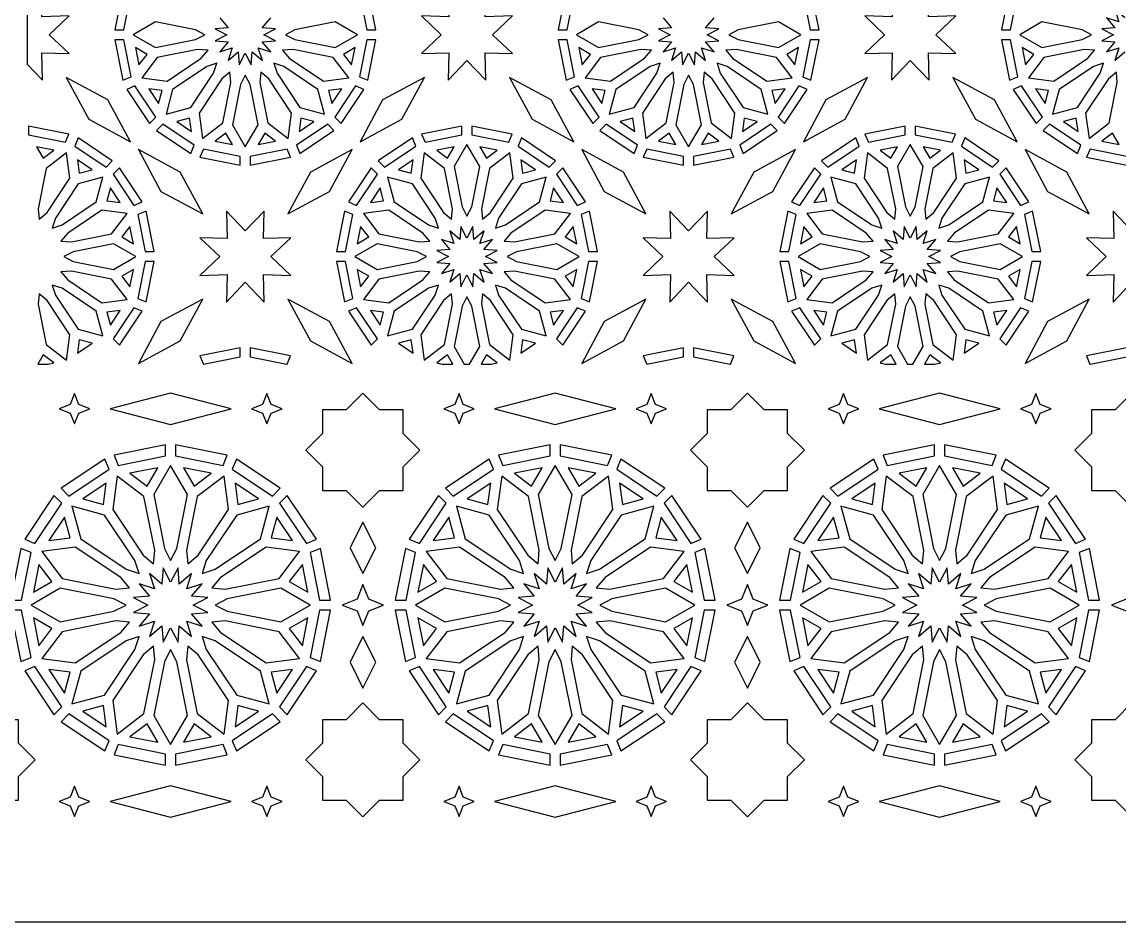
# Model space of a CAD drawing. Header units: millimetres. Extents: x 5 to 6335, y 27 to 2435.
# Drawn here: x 5459.6 to 5806, y 1034.8 to 1319 of the extents above; entities that cross this region are included whole.
import ezdxf

# ---------------------------------------------------------------- set-up
doc = ezdxf.new("R2010")
doc.units = ezdxf.units.MM
doc.layers.add('CUT', color=1, linetype='CONTINUOUS')

msp = doc.modelspace()

# ---------------------------------------------------------------- linework, layer by layer
at = {"layer": 'CUT'}
for points in [[(6335.16, 2434.99), (6335.16, 1034.84), (5285.01, 1034.84), (5285.01, 2434.99)], [(5461.16, 1305.694), (5466.036, 1300.548), (5465.803, 1309.197), (5474.452, 1308.964), (5468.171, 1314.915), (5474.452, 1320.866), (5465.803, 1320.633), (5466.036, 1329.282), (5461.16, 1324.136)], [(5491.709, 1316.49), (5494.027, 1328.145), (5491.428, 1329.223), (5488.894, 1316.49)], [(5571.276, 1316.49), (5568.742, 1329.223), (5566.143, 1328.145), (5568.461, 1316.49)], [(5600.085, 1306.829), (5606.036, 1300.548), (5605.803, 1309.197), (5614.452, 1308.964), (5608.171, 1314.915), (5614.452, 1320.866), (5605.803, 1320.633), (5606.036, 1329.282), (5600.085, 1323.001), (5594.134, 1329.282), (5594.367, 1320.633), (5585.718, 1320.866), (5591.999, 1314.915), (5585.718, 1308.964), (5594.367, 1309.197), (5594.134, 1300.548)], [(5631.709, 1316.49), (5634.027, 1328.145), (5631.428, 1329.223), (5628.894, 1316.49)], [(5711.276, 1316.49), (5708.742, 1329.223), (5706.143, 1328.145), (5708.461, 1316.49)], [(5740.085, 1306.829), (5746.036, 1300.548), (5745.803, 1309.197), (5754.452, 1308.964), (5748.171, 1314.915), (5754.452, 1320.866), (5745.803, 1320.633), (5746.036, 1329.282), (5740.085, 1323.001), (5734.134, 1329.282), (5734.367, 1320.633), (5725.718, 1320.866), (5731.999, 1314.915), (5725.718, 1308.964), (5734.367, 1309.197), (5734.134, 1300.548)], [(5771.709, 1316.49), (5774.027, 1328.145), (5771.428, 1329.223), (5768.894, 1316.49)], [(5514.397, 1316.429), (5501.685, 1318.958), (5494.681, 1314.915), (5501.685, 1310.872), (5514.397, 1313.401), (5517.354, 1314.915)], [(5545.773, 1313.401), (5558.485, 1310.872), (5565.489, 1314.915), (5558.485, 1318.958), (5545.773, 1316.429), (5542.816, 1314.915)], [(5654.397, 1316.429), (5641.685, 1318.958), (5634.681, 1314.915), (5641.685, 1310.872), (5654.397, 1313.401), (5657.354, 1314.915)], [(5685.773, 1313.401), (5698.485, 1310.872), (5705.489, 1314.915), (5698.485, 1318.958), (5685.773, 1316.429), (5682.816, 1314.915)], [(5794.397, 1316.429), (5781.685, 1318.958), (5774.681, 1314.915), (5781.685, 1310.872), (5794.397, 1313.401), (5797.354, 1314.915)], [(5494.027, 1301.685), (5491.709, 1313.34), (5488.894, 1313.34), (5491.428, 1300.607)], [(5568.742, 1300.607), (5571.276, 1313.34), (5568.461, 1313.34), (5566.143, 1301.685)], [(5634.027, 1301.685), (5631.709, 1313.34), (5628.894, 1313.34), (5631.428, 1300.607)], [(5708.742, 1300.607), (5711.276, 1313.34), (5708.461, 1313.34), (5706.143, 1301.685)], [(5774.027, 1301.685), (5771.709, 1313.34), (5768.894, 1313.34), (5771.428, 1300.607)], [(5496.5, 1305.4), (5499.067, 1308.745), (5495.416, 1310.853)], [(5518.323, 1310.043), (5515.012, 1310.311), (5502.299, 1307.782), (5497.377, 1301.366), (5505.394, 1300.311), (5516.172, 1307.513)], [(5543.998, 1307.513), (5554.776, 1300.311), (5562.793, 1301.366), (5557.871, 1307.782), (5545.158, 1310.311), (5541.847, 1310.043)], [(5564.754, 1310.853), (5561.103, 1308.745), (5563.67, 1305.4)], [(5636.5, 1305.4), (5639.067, 1308.745), (5635.416, 1310.853)], [(5658.323, 1310.043), (5655.012, 1310.311), (5642.299, 1307.782), (5637.377, 1301.366), (5645.394, 1300.311), (5656.172, 1307.513)], [(5683.998, 1307.513), (5694.776, 1300.311), (5702.793, 1301.366), (5697.871, 1307.782), (5685.158, 1310.311), (5681.847, 1310.043)], [(5704.754, 1310.853), (5701.103, 1308.745), (5703.67, 1305.4)], [(5776.5, 1305.4), (5779.067, 1308.745), (5775.416, 1310.853)], [(5798.323, 1310.043), (5795.012, 1310.311), (5782.299, 1307.782), (5777.377, 1301.366), (5785.394, 1300.311), (5796.172, 1307.513)], [(5517.921, 1304.893), (5507.144, 1297.692), (5505.051, 1289.881), (5512.862, 1291.974), (5520.063, 1302.751), (5521.083, 1305.913)], [(5522.683, 1301.002), (5515.481, 1290.224), (5516.536, 1282.207), (5522.952, 1287.129), (5525.481, 1299.842), (5525.213, 1303.153)], [(5534.689, 1299.842), (5537.218, 1287.129), (5543.634, 1282.207), (5544.689, 1290.224), (5537.487, 1301.002), (5534.957, 1303.153)], [(5540.107, 1302.751), (5547.308, 1291.974), (5555.119, 1289.881), (5553.026, 1297.692), (5542.249, 1304.893), (5539.087, 1305.913)], [(5657.921, 1304.893), (5647.144, 1297.692), (5645.051, 1289.881), (5652.862, 1291.974), (5660.063, 1302.751), (5661.083, 1305.913)], [(5662.683, 1301.002), (5655.481, 1290.224), (5656.536, 1282.207), (5662.952, 1287.129), (5665.481, 1299.842), (5665.213, 1303.153)], [(5674.689, 1299.842), (5677.218, 1287.129), (5683.634, 1282.207), (5684.689, 1290.224), (5677.487, 1301.002), (5674.957, 1303.153)], [(5680.107, 1302.751), (5687.308, 1291.974), (5695.119, 1289.881), (5693.026, 1297.692), (5682.249, 1304.893), (5679.087, 1305.913)], [(5797.921, 1304.893), (5787.144, 1297.692), (5785.051, 1289.881), (5792.862, 1291.974), (5800.063, 1302.751), (5801.083, 1305.913)], [(5802.683, 1301.002), (5795.481, 1290.224), (5796.536, 1282.207), (5802.952, 1287.129), (5805.481, 1299.842), (5805.213, 1303.153)], [(5493.839, 1281.161), (5486.734, 1294.359), (5473.536, 1301.464), (5480.641, 1288.266)], [(5528.571, 1299.227), (5526.042, 1286.515), (5530.085, 1279.511), (5534.128, 1286.515), (5531.599, 1299.227), (5530.085, 1302.184)], [(5566.331, 1281.161), (5579.529, 1288.266), (5586.634, 1301.464), (5573.436, 1294.359)], [(5633.839, 1281.161), (5626.734, 1294.359), (5613.536, 1301.464), (5620.641, 1288.266)], [(5668.571, 1299.227), (5666.042, 1286.515), (5670.085, 1279.511), (5674.128, 1286.515), (5671.599, 1299.227), (5670.085, 1302.184)], [(5706.331, 1281.161), (5719.529, 1288.266), (5726.634, 1301.464), (5713.436, 1294.359)], [(5773.839, 1281.161), (5766.734, 1294.359), (5753.536, 1301.464), (5760.641, 1288.266)], [(5501.835, 1288.893), (5495.233, 1298.774), (5492.633, 1297.697), (5499.846, 1286.903)], [(5502.698, 1293.272), (5503.789, 1297.345), (5499.609, 1297.895)], [(5560.561, 1297.895), (5556.381, 1297.345), (5557.472, 1293.272)], [(5564.937, 1298.774), (5558.335, 1288.893), (5560.324, 1286.903), (5567.537, 1297.697)], [(5641.835, 1288.893), (5635.233, 1298.774), (5632.633, 1297.697), (5639.846, 1286.903)], [(5642.698, 1293.272), (5643.789, 1297.345), (5639.609, 1297.895)], [(5700.561, 1297.895), (5696.381, 1297.345), (5697.472, 1293.272)], [(5704.937, 1298.774), (5698.335, 1288.893), (5700.324, 1286.903), (5707.537, 1297.697)], [(5781.835, 1288.893), (5775.233, 1298.774), (5772.633, 1297.697), (5779.846, 1286.903)], [(5782.698, 1293.272), (5783.789, 1297.345), (5779.609, 1297.895)], [(5474.393, 1283.572), (5461.66, 1286.106), (5461.66, 1283.291), (5473.315, 1280.973)], [(5513.944, 1280.063), (5504.063, 1286.665), (5502.073, 1284.676), (5512.867, 1277.463)], [(5513.065, 1284.439), (5512.515, 1288.619), (5508.442, 1287.528)], [(5556.107, 1286.665), (5546.226, 1280.063), (5547.303, 1277.463), (5558.097, 1284.676)], [(5551.728, 1287.528), (5547.655, 1288.619), (5547.105, 1284.439)], [(5598.51, 1286.106), (5585.777, 1283.572), (5586.855, 1280.973), (5598.51, 1283.291)], [(5614.393, 1283.572), (5601.66, 1286.106), (5601.66, 1283.291), (5613.315, 1280.973)], [(5653.944, 1280.063), (5644.063, 1286.665), (5642.073, 1284.676), (5652.867, 1277.463)], [(5653.065, 1284.439), (5652.515, 1288.619), (5648.442, 1287.528)], [(5696.107, 1286.665), (5686.226, 1280.063), (5687.303, 1277.463), (5698.097, 1284.676)], [(5691.728, 1287.528), (5687.655, 1288.619), (5687.105, 1284.439)], [(5738.51, 1286.106), (5725.777, 1283.572), (5726.855, 1280.973), (5738.51, 1283.291)], [(5754.393, 1283.572), (5741.66, 1286.106), (5741.66, 1283.291), (5753.315, 1280.973)], [(5793.944, 1280.063), (5784.063, 1286.665), (5782.073, 1284.676), (5792.867, 1277.463)], [(5793.065, 1284.439), (5792.515, 1288.619), (5788.442, 1287.528)], [(5488.097, 1275.154), (5477.303, 1282.367), (5476.226, 1279.767), (5486.107, 1273.165)], [(5526.023, 1280.246), (5523.915, 1283.897), (5520.57, 1281.33)], [(5539.6, 1281.33), (5536.255, 1283.897), (5534.147, 1280.246)], [(5574.063, 1273.165), (5583.944, 1279.767), (5582.867, 1282.367), (5572.073, 1275.154)], [(5628.097, 1275.154), (5617.303, 1282.367), (5616.226, 1279.767), (5626.107, 1273.165)], [(5666.023, 1280.246), (5663.915, 1283.897), (5660.57, 1281.33)], [(5679.6, 1281.33), (5676.255, 1283.897), (5674.147, 1280.246)], [(5714.063, 1273.165), (5723.944, 1279.767), (5722.867, 1282.367), (5712.073, 1275.154)], [(5768.097, 1275.154), (5757.303, 1282.367), (5756.226, 1279.767), (5766.107, 1273.165)], [(5806.023, 1280.246), (5803.915, 1283.897), (5800.57, 1281.33)], [(5469.6, 1278.5), (5464.147, 1279.584), (5466.255, 1275.933)], [(5496.331, 1278.669), (5503.436, 1265.471), (5516.634, 1258.366), (5509.529, 1271.564)], [(5528.51, 1276.539), (5516.855, 1278.857), (5515.777, 1276.258), (5528.51, 1273.724)], [(5543.315, 1278.857), (5531.66, 1276.539), (5531.66, 1273.724), (5544.393, 1276.258)], [(5563.839, 1278.669), (5550.641, 1271.564), (5543.536, 1258.366), (5556.734, 1265.471)], [(5596.023, 1279.584), (5590.57, 1278.5), (5593.915, 1275.933)], [(5601.599, 1260.603), (5604.128, 1273.315), (5600.085, 1280.319), (5596.042, 1273.315), (5598.571, 1260.603), (5600.085, 1257.646)], [(5609.6, 1278.5), (5604.147, 1279.584), (5606.255, 1275.933)], [(5636.331, 1278.669), (5643.436, 1265.471), (5656.634, 1258.366), (5649.529, 1271.564)], [(5668.51, 1276.539), (5656.855, 1278.857), (5655.777, 1276.258), (5668.51, 1273.724)], [(5683.315, 1278.857), (5671.66, 1276.539), (5671.66, 1273.724), (5684.393, 1276.258)], [(5703.839, 1278.669), (5690.641, 1271.564), (5683.536, 1258.366), (5696.734, 1265.471)], [(5736.023, 1279.584), (5730.57, 1278.5), (5733.915, 1275.933)], [(5741.599, 1260.603), (5744.128, 1273.315), (5740.085, 1280.319), (5736.042, 1273.315), (5738.571, 1260.603), (5740.085, 1257.646)], [(5749.6, 1278.5), (5744.147, 1279.584), (5746.255, 1275.933)], [(5776.331, 1278.669), (5783.436, 1265.471), (5796.634, 1258.366), (5789.529, 1271.564)], [(5808.51, 1276.539), (5796.855, 1278.857), (5795.777, 1276.258), (5808.51, 1273.724)], [(5467.487, 1258.828), (5474.689, 1269.606), (5473.634, 1277.623), (5467.218, 1272.701), (5464.689, 1259.988), (5464.957, 1256.677)], [(5477.105, 1275.391), (5477.655, 1271.211), (5481.728, 1272.302)], [(5583.065, 1275.391), (5578.442, 1272.302), (5582.515, 1271.211)], [(5595.481, 1259.988), (5592.952, 1272.701), (5586.536, 1277.623), (5585.481, 1269.606), (5592.683, 1258.828), (5595.213, 1256.677)], [(5607.487, 1258.828), (5614.689, 1269.606), (5613.634, 1277.623), (5607.218, 1272.701), (5604.689, 1259.988), (5604.957, 1256.677)], [(5617.105, 1275.391), (5617.655, 1271.211), (5621.728, 1272.302)], [(5723.065, 1275.391), (5718.442, 1272.302), (5722.515, 1271.211)], [(5735.481, 1259.988), (5732.952, 1272.701), (5726.536, 1277.623), (5725.481, 1269.606), (5732.683, 1258.828), (5735.213, 1256.677)], [(5747.487, 1258.828), (5754.689, 1269.606), (5753.634, 1277.623), (5747.218, 1272.701), (5744.689, 1259.988), (5744.957, 1256.677)], [(5757.105, 1275.391), (5757.655, 1271.211), (5761.728, 1272.302)], [(5497.537, 1262.133), (5490.324, 1272.927), (5488.335, 1270.937), (5494.937, 1261.056)], [(5565.233, 1261.056), (5571.835, 1270.937), (5569.846, 1272.927), (5562.633, 1262.133)], [(5637.537, 1262.133), (5630.324, 1272.927), (5628.335, 1270.937), (5634.937, 1261.056)], [(5705.233, 1261.056), (5711.835, 1270.937), (5709.846, 1272.927), (5702.633, 1262.133)], [(5777.537, 1262.133), (5770.324, 1272.927), (5768.335, 1270.937), (5774.937, 1261.056)], [(5472.249, 1254.937), (5483.026, 1262.138), (5485.119, 1269.949), (5477.308, 1267.856), (5470.107, 1257.079), (5469.087, 1253.917)], [(5590.063, 1257.079), (5582.862, 1267.856), (5575.051, 1269.949), (5577.144, 1262.138), (5587.921, 1254.937), (5591.083, 1253.917)], [(5612.249, 1254.937), (5623.026, 1262.138), (5625.119, 1269.949), (5617.308, 1267.856), (5610.107, 1257.079), (5609.087, 1253.917)], [(5730.063, 1257.079), (5722.862, 1267.856), (5715.051, 1269.949), (5717.144, 1262.138), (5727.921, 1254.937), (5731.083, 1253.917)], [(5752.249, 1254.937), (5763.026, 1262.138), (5765.119, 1269.949), (5757.308, 1267.856), (5750.107, 1257.079), (5749.087, 1253.917)], [(5487.472, 1266.558), (5486.381, 1262.485), (5490.561, 1261.935)], [(5572.698, 1266.558), (5569.609, 1261.935), (5573.789, 1262.485)], [(5627.472, 1266.558), (5626.381, 1262.485), (5630.561, 1261.935)], [(5712.698, 1266.558), (5709.609, 1261.935), (5713.789, 1262.485)], [(5767.472, 1266.558), (5766.381, 1262.485), (5770.561, 1261.935)], [(5475.158, 1249.519), (5487.871, 1252.048), (5492.793, 1258.464), (5484.776, 1259.519), (5473.998, 1252.317), (5471.847, 1249.787)], [(5501.276, 1246.49), (5498.742, 1259.223), (5496.143, 1258.145), (5498.461, 1246.49)], [(5530.085, 1236.829), (5536.036, 1230.548), (5535.803, 1239.197), (5544.452, 1238.964), (5538.171, 1244.915), (5544.452, 1250.866), (5535.803, 1250.633), (5536.036, 1259.282), (5530.085, 1253.001), (5524.134, 1259.282), (5524.367, 1250.633), (5515.718, 1250.866), (5521.999, 1244.915), (5515.718, 1238.964), (5524.367, 1239.197), (5524.134, 1230.548)], [(5561.709, 1246.49), (5564.027, 1258.145), (5561.428, 1259.223), (5558.894, 1246.49)], [(5586.172, 1252.317), (5575.394, 1259.519), (5567.377, 1258.464), (5572.299, 1252.048), (5585.012, 1249.519), (5588.323, 1249.787)], [(5615.158, 1249.519), (5627.871, 1252.048), (5632.793, 1258.464), (5624.776, 1259.519), (5613.998, 1252.317), (5611.847, 1249.787)], [(5641.276, 1246.49), (5638.742, 1259.223), (5636.143, 1258.145), (5638.461, 1246.49)], [(5670.085, 1236.829), (5676.036, 1230.548), (5675.803, 1239.197), (5684.452, 1238.964), (5678.171, 1244.915), (5684.452, 1250.866), (5675.803, 1250.633), (5676.036, 1259.282), (5670.085, 1253.001), (5664.134, 1259.282), (5664.367, 1250.633), (5655.718, 1250.866), (5661.999, 1244.915), (5655.718, 1238.964), (5664.367, 1239.197), (5664.134, 1230.548)], [(5701.709, 1246.49), (5704.027, 1258.145), (5701.428, 1259.223), (5698.894, 1246.49)], [(5726.172, 1252.317), (5715.394, 1259.519), (5707.377, 1258.464), (5712.299, 1252.048), (5725.012, 1249.519), (5728.323, 1249.787)], [(5755.158, 1249.519), (5767.871, 1252.048), (5772.793, 1258.464), (5764.776, 1259.519), (5753.998, 1252.317), (5751.847, 1249.787)], [(5781.276, 1246.49), (5778.742, 1259.223), (5776.143, 1258.145), (5778.461, 1246.49)], [(5810.085, 1236.829), (5816.036, 1230.548), (5815.803, 1239.197), (5824.452, 1238.964), (5818.171, 1244.915), (5824.452, 1250.866), (5815.803, 1250.633), (5816.036, 1259.282), (5810.085, 1253.001), (5804.134, 1259.282), (5804.367, 1250.633), (5795.718, 1250.866), (5801.999, 1244.915), (5795.718, 1238.964), (5804.367, 1239.197), (5804.134, 1230.548)], [(5493.67, 1254.43), (5491.103, 1251.085), (5494.754, 1248.977)], [(5566.5, 1254.43), (5565.416, 1248.977), (5569.067, 1251.085)], [(5600.085, 1239.091), (5601.978, 1235.397), (5602.313, 1239.535), (5605.477, 1236.846), (5604.203, 1240.797), (5608.154, 1239.523), (5605.465, 1242.687), (5609.603, 1243.022), (5605.909, 1244.915), (5609.603, 1246.808), (5605.465, 1247.143), (5608.154, 1250.307), (5604.203, 1249.033), (5605.477, 1252.984), (5602.313, 1250.295), (5601.978, 1254.433), (5600.085, 1250.739), (5598.192, 1254.433), (5597.857, 1250.295), (5594.693, 1252.984), (5595.967, 1249.033), (5592.016, 1250.307), (5594.705, 1247.143), (5590.567, 1246.808), (5594.261, 1244.915), (5590.567, 1243.022), (5594.705, 1242.687), (5592.016, 1239.523), (5595.967, 1240.797), (5594.693, 1236.846), (5597.857, 1239.535), (5598.192, 1235.397)], [(5633.67, 1254.43), (5631.103, 1251.085), (5634.754, 1248.977)], [(5706.5, 1254.43), (5705.416, 1248.977), (5709.067, 1251.085)], [(5740.085, 1239.091), (5741.978, 1235.397), (5742.313, 1239.535), (5745.477, 1236.846), (5744.203, 1240.797), (5748.154, 1239.523), (5745.465, 1242.687), (5749.603, 1243.022), (5745.909, 1244.915), (5749.603, 1246.808), (5745.465, 1247.143), (5748.154, 1250.307), (5744.203, 1249.033), (5745.477, 1252.984), (5742.313, 1250.295), (5741.978, 1254.433), (5740.085, 1250.739), (5738.192, 1254.433), (5737.857, 1250.295), (5734.693, 1252.984), (5735.967, 1249.033), (5732.016, 1250.307), (5734.705, 1247.143), (5730.567, 1246.808), (5734.261, 1244.915), (5730.567, 1243.022), (5734.705, 1242.687), (5732.016, 1239.523), (5735.967, 1240.797), (5734.693, 1236.846), (5737.857, 1239.535), (5738.192, 1235.397)], [(5773.67, 1254.43), (5771.103, 1251.085), (5774.754, 1248.977)], [(5475.773, 1243.401), (5488.485, 1240.872), (5495.489, 1244.915), (5488.485, 1248.958), (5475.773, 1246.429), (5472.816, 1244.915)], [(5584.397, 1246.429), (5571.685, 1248.958), (5564.681, 1244.915), (5571.685, 1240.872), (5584.397, 1243.401), (5587.354, 1244.915)], [(5615.773, 1243.401), (5628.485, 1240.872), (5635.489, 1244.915), (5628.485, 1248.958), (5615.773, 1246.429), (5612.816, 1244.915)], [(5724.397, 1246.429), (5711.685, 1248.958), (5704.681, 1244.915), (5711.685, 1240.872), (5724.397, 1243.401), (5727.354, 1244.915)], [(5755.773, 1243.401), (5768.485, 1240.872), (5775.489, 1244.915), (5768.485, 1248.958), (5755.773, 1246.429), (5752.816, 1244.915)], [(5494.754, 1240.853), (5491.103, 1238.745), (5493.67, 1235.4)], [(5498.742, 1230.607), (5501.276, 1243.34), (5498.461, 1243.34), (5496.143, 1231.685)], [(5564.027, 1231.685), (5561.709, 1243.34), (5558.894, 1243.34), (5561.428, 1230.607)], [(5566.5, 1235.4), (5569.067, 1238.745), (5565.416, 1240.853)], [(5634.754, 1240.853), (5631.103, 1238.745), (5633.67, 1235.4)], [(5638.742, 1230.607), (5641.276, 1243.34), (5638.461, 1243.34), (5636.143, 1231.685)], [(5704.027, 1231.685), (5701.709, 1243.34), (5698.894, 1243.34), (5701.428, 1230.607)], [(5706.5, 1235.4), (5709.067, 1238.745), (5705.416, 1240.853)], [(5774.754, 1240.853), (5771.103, 1238.745), (5773.67, 1235.4)], [(5778.742, 1230.607), (5781.276, 1243.34), (5778.461, 1243.34), (5776.143, 1231.685)], [(5473.998, 1237.513), (5484.776, 1230.311), (5492.793, 1231.366), (5487.871, 1237.782), (5475.158, 1240.311), (5471.847, 1240.043)], [(5588.323, 1240.043), (5585.012, 1240.311), (5572.299, 1237.782), (5567.377, 1231.366), (5575.394, 1230.311), (5586.172, 1237.513)], [(5613.998, 1237.513), (5624.776, 1230.311), (5632.793, 1231.366), (5627.871, 1237.782), (5615.158, 1240.311), (5611.847, 1240.043)], [(5728.323, 1240.043), (5725.012, 1240.311), (5712.299, 1237.782), (5707.377, 1231.366), (5715.394, 1230.311), (5726.172, 1237.513)], [(5753.998, 1237.513), (5764.776, 1230.311), (5772.793, 1231.366), (5767.871, 1237.782), (5755.158, 1240.311), (5751.847, 1240.043)], [(5470.107, 1232.751), (5477.308, 1221.974), (5485.119, 1219.881), (5483.026, 1227.692), (5472.249, 1234.893), (5469.087, 1235.913)], [(5587.921, 1234.893), (5577.144, 1227.692), (5575.051, 1219.881), (5582.862, 1221.974), (5590.063, 1232.751), (5591.083, 1235.913)], [(5610.107, 1232.751), (5617.308, 1221.974), (5625.119, 1219.881), (5623.026, 1227.692), (5612.249, 1234.893), (5609.087, 1235.913)], [(5727.921, 1234.893), (5717.144, 1227.692), (5715.051, 1219.881), (5722.862, 1221.974), (5730.063, 1232.751), (5731.083, 1235.913)], [(5750.107, 1232.751), (5757.308, 1221.974), (5765.119, 1219.881), (5763.026, 1227.692), (5752.249, 1234.893), (5749.087, 1235.913)], [(5464.689, 1229.842), (5467.218, 1217.129), (5473.634, 1212.207), (5474.689, 1220.224), (5467.487, 1231.002), (5464.957, 1233.153)], [(5496.331, 1211.161), (5509.529, 1218.266), (5516.634, 1231.464), (5503.436, 1224.359)], [(5563.839, 1211.161), (5556.734, 1224.359), (5543.536, 1231.464), (5550.641, 1218.266)], [(5592.683, 1231.002), (5585.481, 1220.224), (5586.536, 1212.207), (5592.952, 1217.129), (5595.481, 1229.842), (5595.213, 1233.153)], [(5600.939, 1210.99), (5604.128, 1216.515), (5601.599, 1229.227), (5600.085, 1232.184), (5598.571, 1229.227), (5596.042, 1216.515), (5599.231, 1210.99)], [(5604.689, 1229.842), (5607.218, 1217.129), (5613.634, 1212.207), (5614.689, 1220.224), (5607.487, 1231.002), (5604.957, 1233.153)], [(5636.331, 1211.161), (5649.529, 1218.266), (5656.634, 1231.464), (5643.436, 1224.359)], [(5703.839, 1211.161), (5696.734, 1224.359), (5683.536, 1231.464), (5690.641, 1218.266)], [(5732.683, 1231.002), (5725.481, 1220.224), (5726.536, 1212.207), (5732.952, 1217.129), (5735.481, 1229.842), (5735.213, 1233.153)], [(5740.939, 1210.99), (5744.128, 1216.515), (5741.599, 1229.227), (5740.085, 1232.184), (5738.571, 1229.227), (5736.042, 1216.515), (5739.231, 1210.99)], [(5744.689, 1229.842), (5747.218, 1217.129), (5753.634, 1212.207), (5754.689, 1220.224), (5747.487, 1231.002), (5744.957, 1233.153)], [(5776.331, 1211.161), (5789.529, 1218.266), (5796.634, 1231.464), (5783.436, 1224.359)], [(5490.561, 1227.895), (5486.381, 1227.345), (5487.472, 1223.272)], [(5494.937, 1228.774), (5488.335, 1218.893), (5490.324, 1216.903), (5497.537, 1227.697)], [(5571.835, 1218.893), (5565.233, 1228.774), (5562.633, 1227.697), (5569.846, 1216.903)], [(5572.698, 1223.272), (5573.789, 1227.345), (5569.609, 1227.895)], [(5630.561, 1227.895), (5626.381, 1227.345), (5627.472, 1223.272)], [(5634.937, 1228.774), (5628.335, 1218.893), (5630.324, 1216.903), (5637.537, 1227.697)], [(5711.835, 1218.893), (5705.233, 1228.774), (5702.633, 1227.697), (5709.846, 1216.903)], [(5712.698, 1223.272), (5713.789, 1227.345), (5709.609, 1227.895)], [(5770.561, 1227.895), (5766.381, 1227.345), (5767.472, 1223.272)], [(5774.937, 1228.774), (5768.335, 1218.893), (5770.324, 1216.903), (5777.537, 1227.697)], [(5481.728, 1217.528), (5477.655, 1218.619), (5477.105, 1214.439)], [(5583.065, 1214.439), (5582.515, 1218.619), (5578.442, 1217.528)], [(5621.728, 1217.528), (5617.655, 1218.619), (5617.105, 1214.439)], [(5723.065, 1214.439), (5722.515, 1218.619), (5718.442, 1217.528)], [(5761.728, 1217.528), (5757.655, 1218.619), (5757.105, 1214.439)], [(5467.888, 1210.99), (5469.6, 1211.33), (5466.255, 1213.897), (5464.576, 1210.99)], [(5516.945, 1210.99), (5528.51, 1213.291), (5528.51, 1216.106), (5515.777, 1213.572), (5516.847, 1210.99)], [(5543.323, 1210.99), (5544.393, 1213.572), (5531.66, 1216.106), (5531.66, 1213.291), (5543.225, 1210.99)], [(5595.594, 1210.99), (5593.915, 1213.897), (5590.57, 1211.33), (5592.282, 1210.99)], [(5607.888, 1210.99), (5609.6, 1211.33), (5606.255, 1213.897), (5604.576, 1210.99)], [(5656.945, 1210.99), (5668.51, 1213.291), (5668.51, 1216.106), (5655.777, 1213.572), (5656.847, 1210.99)], [(5683.323, 1210.99), (5684.393, 1213.572), (5671.66, 1216.106), (5671.66, 1213.291), (5683.225, 1210.99)], [(5735.594, 1210.99), (5733.915, 1213.897), (5730.57, 1211.33), (5732.282, 1210.99)], [(5747.888, 1210.99), (5749.6, 1211.33), (5746.255, 1213.897), (5744.576, 1210.99)], [(5796.945, 1210.99), (5808.51, 1213.291), (5808.51, 1216.106), (5795.777, 1213.572), (5796.847, 1210.99)], [(5480.977, 1196.89), (5477.52, 1198.253), (5476.156, 1201.711), (5474.793, 1198.253), (5471.335, 1196.89), (5474.793, 1195.527), (5476.156, 1192.069), (5477.52, 1195.527)], [(5506.514, 1201.838), (5487.385, 1196.89), (5506.514, 1191.942), (5525.642, 1196.89)], [(5541.692, 1196.89), (5538.234, 1198.253), (5536.871, 1201.711), (5535.507, 1198.253), (5532.05, 1196.89), (5535.507, 1195.527), (5536.871, 1192.069), (5538.234, 1195.527)], [(5585.212, 1183.825), (5579.944, 1189.092), (5579.944, 1196.542), (5572.495, 1196.542), (5567.228, 1201.809), (5561.96, 1196.542), (5554.511, 1196.542), (5554.511, 1189.092), (5549.244, 1183.825), (5554.511, 1178.558), (5554.511, 1171.108), (5561.96, 1171.108), (5567.228, 1165.841), (5572.495, 1171.108), (5579.944, 1171.108), (5579.944, 1178.558)], [(5602.406, 1196.89), (5598.948, 1198.253), (5597.585, 1201.711), (5596.222, 1198.253), (5592.764, 1196.89), (5596.222, 1195.527), (5597.585, 1192.069), (5598.948, 1195.527)], [(5627.942, 1201.838), (5608.814, 1196.89), (5627.942, 1191.942), (5647.071, 1196.89)], [(5663.12, 1196.89), (5659.663, 1198.253), (5658.299, 1201.711), (5656.936, 1198.253), (5653.478, 1196.89), (5656.936, 1195.527), (5658.299, 1192.069), (5659.663, 1195.527)], [(5706.64, 1183.825), (5701.373, 1189.092), (5701.373, 1196.542), (5693.924, 1196.542), (5688.656, 1201.809), (5683.389, 1196.542), (5675.94, 1196.542), (5675.94, 1189.092), (5670.672, 1183.825), (5675.94, 1178.558), (5675.94, 1171.108), (5683.389, 1171.108), (5688.656, 1165.841), (5693.924, 1171.108), (5701.373, 1171.108), (5701.373, 1178.558)], [(5723.835, 1196.89), (5720.377, 1198.253), (5719.014, 1201.711), (5717.65, 1198.253), (5714.193, 1196.89), (5717.65, 1195.527), (5719.014, 1192.069), (5720.377, 1195.527)], [(5749.371, 1201.838), (5730.242, 1196.89), (5749.371, 1191.942), (5768.499, 1196.89)], [(5784.549, 1196.89), (5781.091, 1198.253), (5779.728, 1201.711), (5778.365, 1198.253), (5774.907, 1196.89), (5778.365, 1195.527), (5779.728, 1192.069), (5781.091, 1195.527)], [(5797.368, 1178.558), (5797.368, 1171.108), (5804.818, 1171.108), (5810.085, 1165.841), (5815.352, 1171.108), (5822.802, 1171.108), (5822.802, 1178.558), (5828.069, 1183.825), (5822.802, 1189.092), (5822.802, 1196.542), (5815.352, 1196.542), (5810.085, 1201.809), (5804.818, 1196.542), (5797.368, 1196.542), (5797.368, 1189.092), (5792.101, 1183.825)], [(5504.939, 1185.446), (5488.631, 1182.201), (5489.964, 1178.986), (5504.939, 1181.964)], [(5524.396, 1182.201), (5508.089, 1185.446), (5508.089, 1181.964), (5523.063, 1178.986)], [(5626.367, 1185.446), (5610.06, 1182.201), (5611.393, 1178.986), (5626.367, 1181.964)], [(5645.824, 1182.201), (5629.517, 1185.446), (5629.517, 1181.964), (5644.492, 1178.986)], [(5747.796, 1185.446), (5731.488, 1182.201), (5732.821, 1178.986), (5747.796, 1181.964)], [(5767.253, 1182.201), (5750.946, 1185.446), (5750.946, 1181.964), (5765.92, 1178.986)], [(5485.722, 1180.996), (5471.897, 1171.759), (5474.359, 1169.298), (5487.053, 1177.78)], [(5499.061, 1172.384), (5502.452, 1178.258), (5493.679, 1176.513)], [(5506.514, 1148.991), (5508.465, 1152.801), (5511.84, 1169.766), (5506.514, 1178.992), (5501.187, 1169.766), (5504.562, 1152.801)], [(5510.575, 1178.258), (5513.966, 1172.384), (5519.348, 1176.513)], [(5541.13, 1171.759), (5527.305, 1180.996), (5525.974, 1177.78), (5538.668, 1169.298)], [(5607.15, 1180.996), (5593.326, 1171.759), (5595.788, 1169.298), (5608.482, 1177.78)], [(5620.489, 1172.384), (5623.881, 1178.258), (5615.108, 1176.513)], [(5627.942, 1148.991), (5629.894, 1152.801), (5633.269, 1169.766), (5627.942, 1178.992), (5622.616, 1169.766), (5625.991, 1152.801)], [(5632.004, 1178.258), (5635.395, 1172.384), (5640.777, 1176.513)], [(5662.558, 1171.759), (5648.734, 1180.996), (5647.402, 1177.78), (5660.097, 1169.298)], [(5728.579, 1180.996), (5714.754, 1171.759), (5717.216, 1169.298), (5729.911, 1177.78)], [(5741.918, 1172.384), (5745.309, 1178.258), (5736.536, 1176.513)], [(5749.371, 1148.991), (5751.322, 1152.801), (5754.697, 1169.766), (5749.371, 1178.992), (5744.044, 1169.766), (5747.419, 1152.801)], [(5753.432, 1178.258), (5756.823, 1172.384), (5762.205, 1176.513)], [(5783.987, 1171.759), (5770.163, 1180.996), (5768.831, 1177.78), (5781.525, 1169.298)], [(5501.127, 1147.92), (5501.472, 1152.187), (5498.098, 1169.152), (5489.646, 1175.636), (5488.256, 1165.075), (5497.866, 1150.692)], [(5515.161, 1150.692), (5524.772, 1165.075), (5523.382, 1175.636), (5514.929, 1169.152), (5511.555, 1152.187), (5511.9, 1147.92)], [(5622.555, 1147.92), (5622.9, 1152.187), (5619.526, 1169.152), (5611.074, 1175.636), (5609.684, 1165.075), (5619.295, 1150.692)], [(5636.59, 1150.692), (5646.2, 1165.075), (5644.81, 1175.636), (5636.358, 1169.152), (5632.984, 1152.187), (5633.329, 1147.92)], [(5743.984, 1147.92), (5744.329, 1152.187), (5740.955, 1169.152), (5732.503, 1175.636), (5731.113, 1165.075), (5740.723, 1150.692)], [(5758.018, 1150.692), (5767.629, 1165.075), (5766.239, 1175.636), (5757.787, 1169.152), (5754.412, 1152.187), (5754.758, 1147.92)], [(5485.29, 1166.679), (5486.175, 1173.405), (5478.737, 1168.435)], [(5526.852, 1173.405), (5527.737, 1166.679), (5534.29, 1168.435)], [(5606.718, 1166.679), (5607.603, 1173.405), (5600.166, 1168.435)], [(5648.281, 1173.405), (5649.166, 1166.679), (5655.719, 1168.435)], [(5728.147, 1166.679), (5729.032, 1173.405), (5721.594, 1168.435)], [(5769.709, 1173.405), (5770.595, 1166.679), (5777.147, 1168.435)], [(5469.67, 1169.531), (5460.432, 1155.707), (5463.649, 1154.375), (5472.131, 1167.069)], [(5552.595, 1155.707), (5543.357, 1169.531), (5540.896, 1167.069), (5549.378, 1154.375)], [(5591.099, 1169.531), (5581.861, 1155.707), (5585.077, 1154.375), (5593.559, 1167.07)], [(5674.023, 1155.707), (5664.786, 1169.531), (5662.325, 1167.069), (5670.807, 1154.375)], [(5712.527, 1169.531), (5703.289, 1155.707), (5706.506, 1154.375), (5714.988, 1167.069)], [(5795.452, 1155.707), (5786.214, 1169.531), (5783.753, 1167.069), (5792.235, 1154.375)], [(5496.56, 1144.868), (5495.247, 1148.943), (5485.636, 1163.325), (5475.346, 1166.082), (5478.103, 1155.792), (5492.486, 1146.182)], [(5516.467, 1144.868), (5520.541, 1146.182), (5534.924, 1155.792), (5537.681, 1166.082), (5527.391, 1163.325), (5517.781, 1148.943)], [(5617.989, 1144.868), (5616.675, 1148.943), (5607.065, 1163.325), (5596.775, 1166.082), (5599.532, 1155.792), (5613.915, 1146.182)], [(5637.895, 1144.868), (5641.97, 1146.182), (5656.352, 1155.792), (5659.109, 1166.082), (5648.82, 1163.325), (5639.209, 1148.943)], [(5739.418, 1144.868), (5738.104, 1148.943), (5728.493, 1163.325), (5718.204, 1166.082), (5720.961, 1155.792), (5735.343, 1146.182)], [(5759.324, 1144.868), (5763.398, 1146.182), (5777.781, 1155.792), (5780.538, 1166.082), (5770.248, 1163.325), (5760.638, 1148.943)], [(5474.749, 1156.139), (5472.994, 1162.691), (5468.024, 1155.254)], [(5540.034, 1162.691), (5538.278, 1156.139), (5545.003, 1155.254)], [(5563.175, 1153.005), (5567.228, 1144.898), (5571.281, 1153.005), (5567.228, 1161.111)], [(5596.178, 1156.139), (5594.422, 1162.691), (5589.453, 1155.254)], [(5661.462, 1162.691), (5659.707, 1156.139), (5666.432, 1155.254)], [(5684.603, 1153.005), (5688.656, 1144.898), (5692.71, 1153.005), (5688.656, 1161.111)], [(5717.606, 1156.139), (5715.851, 1162.691), (5710.881, 1155.254)], [(5782.891, 1162.691), (5781.135, 1156.139), (5787.86, 1155.254)], [(5459.464, 1136.49), (5462.443, 1151.464), (5459.227, 1152.797), (5455.983, 1136.49)], [(5493.509, 1140.302), (5490.736, 1143.563), (5476.354, 1153.173), (5465.792, 1151.783), (5472.277, 1143.331), (5489.242, 1139.957)], [(5519.518, 1140.302), (5523.785, 1139.957), (5540.751, 1143.331), (5547.235, 1151.783), (5536.673, 1153.173), (5522.291, 1143.563)], [(5557.044, 1136.49), (5553.8, 1152.797), (5550.584, 1151.464), (5553.563, 1136.49)], [(5580.893, 1136.49), (5583.871, 1151.464), (5580.656, 1152.797), (5577.412, 1136.49)], [(5614.937, 1140.302), (5612.165, 1143.563), (5597.782, 1153.173), (5587.221, 1151.783), (5593.705, 1143.331), (5610.67, 1139.957)], [(5640.947, 1140.302), (5645.214, 1139.957), (5662.179, 1143.331), (5668.664, 1151.783), (5658.102, 1153.173), (5643.719, 1143.563)], [(5678.473, 1136.49), (5675.228, 1152.797), (5672.013, 1151.464), (5674.992, 1136.49)], [(5702.321, 1136.49), (5705.3, 1151.464), (5702.084, 1152.797), (5698.84, 1136.49)], [(5736.366, 1140.302), (5733.593, 1143.563), (5719.211, 1153.173), (5708.649, 1151.783), (5715.134, 1143.331), (5732.099, 1139.957)], [(5762.376, 1140.302), (5766.643, 1139.957), (5783.608, 1143.331), (5790.092, 1151.783), (5779.531, 1153.173), (5765.148, 1143.563)], [(5799.901, 1136.49), (5796.657, 1152.797), (5793.441, 1151.464), (5796.42, 1136.49)], [(5469.045, 1142.368), (5464.916, 1147.749), (5463.171, 1138.977)], [(5548.111, 1147.749), (5543.982, 1142.368), (5549.856, 1138.977)], [(5590.473, 1142.368), (5586.344, 1147.749), (5584.6, 1138.977)], [(5669.54, 1147.749), (5665.411, 1142.368), (5671.285, 1138.977)], [(5711.902, 1142.368), (5707.773, 1147.749), (5706.028, 1138.977)], [(5790.969, 1147.749), (5786.839, 1142.368), (5792.713, 1138.977)], [(5518.231, 1137.246), (5513.136, 1137.658), (5516.447, 1141.553), (5511.582, 1139.984), (5513.151, 1144.848), (5509.257, 1141.537), (5508.845, 1146.632), (5506.514, 1142.083), (5504.183, 1146.632), (5503.771, 1141.537), (5499.876, 1144.848), (5501.445, 1139.984), (5496.58, 1141.553), (5499.891, 1137.658), (5494.797, 1137.246), (5499.345, 1134.915), (5494.797, 1132.584), (5499.891, 1132.172), (5496.58, 1128.277), (5501.445, 1129.846), (5499.876, 1124.982), (5503.771, 1128.293), (5504.183, 1123.198), (5506.514, 1127.747), (5508.845, 1123.198), (5509.257, 1128.293), (5513.151, 1124.982), (5511.582, 1129.846), (5516.447, 1128.277), (5513.136, 1132.172), (5518.231, 1132.584), (5513.681, 1134.915)], [(5639.659, 1137.246), (5634.564, 1137.658), (5637.875, 1141.553), (5633.011, 1139.984), (5634.58, 1144.848), (5630.685, 1141.537), (5630.273, 1146.632), (5627.942, 1142.082), (5625.611, 1146.632), (5625.199, 1141.537), (5621.305, 1144.848), (5622.873, 1139.984), (5618.009, 1141.553), (5621.32, 1137.658), (5616.225, 1137.246), (5620.775, 1134.915), (5616.225, 1132.584), (5621.32, 1132.172), (5618.009, 1128.277), (5622.873, 1129.846), (5621.305, 1124.982), (5625.199, 1128.293), (5625.611, 1123.198), (5627.942, 1127.748), (5630.273, 1123.198), (5630.685, 1128.293), (5634.58, 1124.982), (5633.011, 1129.846), (5637.875, 1128.277), (5634.564, 1132.172), (5639.659, 1132.584), (5635.111, 1134.915)], [(5761.088, 1137.246), (5755.993, 1137.658), (5759.304, 1141.553), (5754.44, 1139.984), (5756.008, 1144.848), (5752.114, 1141.537), (5751.702, 1146.632), (5749.371, 1142.082), (5747.04, 1146.632), (5746.628, 1141.537), (5742.733, 1144.848), (5744.302, 1139.984), (5739.437, 1141.553), (5742.748, 1137.658), (5737.654, 1137.246), (5742.202, 1134.915), (5737.654, 1132.584), (5742.748, 1132.172), (5739.437, 1128.277), (5744.302, 1129.846), (5742.733, 1124.982), (5746.628, 1128.293), (5747.04, 1123.198), (5749.371, 1127.748), (5751.702, 1123.198), (5752.114, 1128.293), (5756.008, 1124.982), (5754.44, 1129.846), (5759.304, 1128.277), (5755.993, 1132.172), (5761.088, 1132.584), (5756.538, 1134.915)], [(5492.437, 1134.915), (5488.627, 1136.866), (5471.662, 1140.242), (5462.437, 1134.915), (5471.662, 1129.588), (5488.627, 1132.964)], [(5520.59, 1134.915), (5524.4, 1132.964), (5541.365, 1129.588), (5550.591, 1134.915), (5541.365, 1140.242), (5524.4, 1136.866)], [(5573.724, 1134.915), (5569.065, 1136.752), (5567.228, 1141.411), (5565.391, 1136.752), (5560.732, 1134.915), (5565.391, 1133.078), (5567.228, 1128.419), (5569.065, 1133.078)], [(5613.866, 1134.915), (5610.056, 1136.866), (5593.091, 1140.242), (5583.865, 1134.915), (5593.091, 1129.588), (5610.056, 1132.964)], [(5642.018, 1134.915), (5645.828, 1132.964), (5662.793, 1129.588), (5672.019, 1134.915), (5662.793, 1140.242), (5645.828, 1136.866)], [(5695.152, 1134.915), (5690.493, 1136.752), (5688.656, 1141.411), (5686.819, 1136.752), (5682.16, 1134.915), (5686.819, 1133.078), (5688.656, 1128.419), (5690.493, 1133.078)], [(5735.295, 1134.915), (5731.485, 1136.866), (5714.519, 1140.242), (5705.294, 1134.915), (5714.519, 1129.588), (5731.485, 1132.964)], [(5763.447, 1134.915), (5767.257, 1132.964), (5784.222, 1129.588), (5793.448, 1134.915), (5784.222, 1140.242), (5767.257, 1136.866)], [(5808.248, 1133.078), (5810.085, 1128.419), (5811.922, 1133.078), (5816.581, 1134.915), (5811.922, 1136.752), (5810.085, 1141.411), (5808.248, 1136.752), (5803.589, 1134.915)], [(5462.443, 1118.366), (5459.464, 1133.34), (5455.983, 1133.34), (5459.227, 1117.033)], [(5553.8, 1117.033), (5557.044, 1133.34), (5553.563, 1133.34), (5550.584, 1118.366)], [(5583.871, 1118.366), (5580.893, 1133.34), (5577.412, 1133.34), (5580.656, 1117.033)], [(5675.228, 1117.033), (5678.473, 1133.34), (5674.992, 1133.34), (5672.013, 1118.366)], [(5705.3, 1118.366), (5702.321, 1133.34), (5698.84, 1133.34), (5702.084, 1117.033)], [(5796.657, 1117.033), (5799.901, 1133.34), (5796.42, 1133.34), (5793.441, 1118.366)], [(5469.045, 1127.462), (5463.171, 1130.853), (5464.916, 1122.081)], [(5493.509, 1129.528), (5489.242, 1129.873), (5472.277, 1126.499), (5465.792, 1118.047), (5476.354, 1116.657), (5490.736, 1126.267)], [(5519.518, 1129.528), (5522.291, 1126.267), (5536.673, 1116.657), (5547.235, 1118.047), (5540.751, 1126.499), (5523.785, 1129.873)], [(5549.856, 1130.853), (5543.982, 1127.462), (5548.111, 1122.081)], [(5590.473, 1127.462), (5584.6, 1130.853), (5586.344, 1122.081)], [(5614.937, 1129.528), (5610.67, 1129.873), (5593.705, 1126.499), (5587.221, 1118.047), (5597.782, 1116.657), (5612.165, 1126.267)], [(5640.947, 1129.528), (5643.719, 1126.267), (5658.102, 1116.657), (5668.664, 1118.047), (5662.179, 1126.499), (5645.214, 1129.873)], [(5671.285, 1130.853), (5665.411, 1127.462), (5669.54, 1122.081)], [(5711.902, 1127.462), (5706.028, 1130.853), (5707.773, 1122.081)], [(5736.366, 1129.528), (5732.099, 1129.873), (5715.134, 1126.499), (5708.649, 1118.047), (5719.211, 1116.657), (5733.593, 1126.267)], [(5762.376, 1129.528), (5765.148, 1126.267), (5779.531, 1116.657), (5790.092, 1118.047), (5783.608, 1126.499), (5766.643, 1129.873)], [(5792.713, 1130.853), (5786.839, 1127.462), (5790.969, 1122.081)], [(5496.56, 1124.962), (5492.486, 1123.648), (5478.103, 1114.038), (5475.346, 1103.748), (5485.636, 1106.505), (5495.247, 1120.887)], [(5516.467, 1124.962), (5517.781, 1120.887), (5527.391, 1106.505), (5537.681, 1103.748), (5534.924, 1114.038), (5520.541, 1123.648)], [(5563.175, 1116.825), (5567.228, 1108.718), (5571.281, 1116.825), (5567.228, 1124.931)], [(5617.989, 1124.962), (5613.915, 1123.648), (5599.532, 1114.038), (5596.775, 1103.748), (5607.065, 1106.505), (5616.675, 1120.887)], [(5637.895, 1124.962), (5639.209, 1120.887), (5648.82, 1106.505), (5659.109, 1103.748), (5656.352, 1114.038), (5641.97, 1123.648)], [(5684.603, 1116.825), (5688.656, 1108.718), (5692.71, 1116.825), (5688.656, 1124.931)], [(5739.418, 1124.962), (5735.343, 1123.648), (5720.961, 1114.038), (5718.204, 1103.748), (5728.493, 1106.505), (5738.104, 1120.887)], [(5759.324, 1124.962), (5760.638, 1120.887), (5770.248, 1106.505), (5780.538, 1103.748), (5777.781, 1114.038), (5763.398, 1123.648)], [(5501.127, 1121.91), (5497.866, 1119.138), (5488.256, 1104.755), (5489.646, 1094.194), (5498.098, 1100.678), (5501.472, 1117.643)], [(5506.514, 1120.839), (5504.562, 1117.029), (5501.187, 1100.064), (5506.514, 1090.838), (5511.84, 1100.064), (5508.465, 1117.029)], [(5511.9, 1121.91), (5511.555, 1117.643), (5514.929, 1100.678), (5523.382, 1094.194), (5524.772, 1104.755), (5515.161, 1119.138)], [(5622.555, 1121.91), (5619.295, 1119.138), (5609.684, 1104.755), (5611.074, 1094.194), (5619.526, 1100.678), (5622.9, 1117.643)], [(5627.942, 1120.839), (5625.991, 1117.029), (5622.616, 1100.064), (5627.942, 1090.838), (5633.269, 1100.064), (5629.894, 1117.029)], [(5633.329, 1121.91), (5632.984, 1117.643), (5636.358, 1100.678), (5644.81, 1094.194), (5646.2, 1104.755), (5636.59, 1119.138)], [(5743.984, 1121.91), (5740.723, 1119.138), (5731.113, 1104.755), (5732.503, 1094.194), (5740.955, 1100.678), (5744.329, 1117.643)], [(5749.371, 1120.839), (5747.419, 1117.029), (5744.044, 1100.064), (5749.371, 1090.838), (5754.697, 1100.064), (5751.322, 1117.029)], [(5754.758, 1121.91), (5754.412, 1117.643), (5757.787, 1100.678), (5766.239, 1094.194), (5767.629, 1104.755), (5758.018, 1119.138)], [(5472.131, 1102.761), (5463.649, 1115.455), (5460.432, 1114.123), (5469.67, 1100.299)], [(5472.994, 1107.139), (5474.749, 1113.691), (5468.024, 1114.576)], [(5545.003, 1114.576), (5538.278, 1113.691), (5540.034, 1107.139)], [(5543.357, 1100.299), (5552.595, 1114.123), (5549.378, 1115.455), (5540.896, 1102.761)], [(5593.559, 1102.76), (5585.077, 1115.455), (5581.861, 1114.123), (5591.099, 1100.299)], [(5594.422, 1107.139), (5596.178, 1113.691), (5589.453, 1114.576)], [(5666.432, 1114.576), (5659.707, 1113.691), (5661.462, 1107.139)], [(5664.786, 1100.299), (5674.023, 1114.123), (5670.807, 1115.455), (5662.325, 1102.761)], [(5714.988, 1102.761), (5706.506, 1115.455), (5703.289, 1114.123), (5712.527, 1100.299)], [(5715.851, 1107.139), (5717.606, 1113.691), (5710.881, 1114.576)], [(5787.86, 1114.576), (5781.135, 1113.691), (5782.891, 1107.139)], [(5786.214, 1100.299), (5795.452, 1114.123), (5792.235, 1115.455), (5783.753, 1102.761)], [(5463.783, 1086.005), (5458.516, 1091.272), (5458.516, 1098.722), (5451.067, 1098.722), (5445.799, 1103.989), (5440.532, 1098.722), (5433.083, 1098.722), (5433.083, 1091.272), (5427.815, 1086.005), (5433.083, 1080.738), (5433.083, 1073.288), (5440.532, 1073.288), (5445.799, 1068.021), (5451.067, 1073.288), (5458.516, 1073.288), (5458.516, 1080.738)], [(5486.175, 1096.425), (5485.29, 1103.151), (5478.737, 1101.395)], [(5534.29, 1101.395), (5527.737, 1103.151), (5526.852, 1096.425)], [(5585.212, 1086.005), (5579.944, 1091.272), (5579.944, 1098.722), (5572.495, 1098.722), (5567.228, 1103.989), (5561.96, 1098.722), (5554.511, 1098.722), (5554.511, 1091.272), (5549.244, 1086.005), (5554.511, 1080.738), (5554.511, 1073.288), (5561.96, 1073.288), (5567.228, 1068.021), (5572.495, 1073.288), (5579.944, 1073.288), (5579.944, 1080.738)], [(5607.603, 1096.425), (5606.718, 1103.151), (5600.166, 1101.395)], [(5655.719, 1101.395), (5649.166, 1103.151), (5648.281, 1096.425)], [(5706.64, 1086.005), (5701.373, 1091.272), (5701.373, 1098.722), (5693.924, 1098.722), (5688.656, 1103.989), (5683.389, 1098.722), (5675.94, 1098.722), (5675.94, 1091.272), (5670.672, 1086.005), (5675.94, 1080.738), (5675.94, 1073.288), (5683.389, 1073.288), (5688.656, 1068.021), (5693.924, 1073.288), (5701.373, 1073.288), (5701.373, 1080.738)], [(5729.032, 1096.425), (5728.147, 1103.151), (5721.594, 1101.395)], [(5777.147, 1101.395), (5770.595, 1103.151), (5769.709, 1096.425)], [(5797.368, 1080.738), (5797.368, 1073.288), (5804.818, 1073.288), (5810.085, 1068.021), (5815.352, 1073.288), (5822.802, 1073.288), (5822.802, 1080.738), (5828.069, 1086.005), (5822.802, 1091.272), (5822.802, 1098.722), (5815.352, 1098.722), (5810.085, 1103.989), (5804.818, 1098.722), (5797.368, 1098.722), (5797.368, 1091.272), (5792.101, 1086.005)], [(5487.053, 1092.05), (5474.359, 1100.532), (5471.897, 1098.071), (5485.722, 1088.834)], [(5527.305, 1088.834), (5541.13, 1098.071), (5538.668, 1100.532), (5525.974, 1092.05)], [(5608.482, 1092.05), (5595.788, 1100.532), (5593.326, 1098.071), (5607.15, 1088.834)], [(5648.734, 1088.834), (5662.558, 1098.071), (5660.097, 1100.532), (5647.402, 1092.05)], [(5729.911, 1092.05), (5717.216, 1100.532), (5714.754, 1098.071), (5728.579, 1088.834)], [(5770.163, 1088.834), (5783.987, 1098.071), (5781.525, 1100.532), (5768.831, 1092.05)], [(5502.452, 1091.572), (5499.061, 1097.446), (5493.679, 1093.317)], [(5519.348, 1093.317), (5513.966, 1097.446), (5510.575, 1091.572)], [(5623.881, 1091.572), (5620.489, 1097.446), (5615.108, 1093.317)], [(5640.777, 1093.317), (5635.395, 1097.446), (5632.004, 1091.572)], [(5745.309, 1091.572), (5741.918, 1097.446), (5736.536, 1093.317)], [(5762.205, 1093.317), (5756.823, 1097.446), (5753.432, 1091.572)], [(5504.939, 1087.866), (5489.964, 1090.844), (5488.631, 1087.629), (5504.939, 1084.384)], [(5523.063, 1090.844), (5508.089, 1087.866), (5508.089, 1084.384), (5524.396, 1087.629)], [(5626.367, 1087.866), (5611.393, 1090.844), (5610.06, 1087.629), (5626.367, 1084.384)], [(5644.492, 1090.844), (5629.517, 1087.866), (5629.517, 1084.384), (5645.824, 1087.629)], [(5747.796, 1087.866), (5732.821, 1090.844), (5731.488, 1087.629), (5747.796, 1084.384)], [(5765.92, 1090.844), (5750.946, 1087.866), (5750.946, 1084.384), (5767.253, 1087.629)], [(5480.977, 1072.94), (5477.52, 1074.303), (5476.156, 1077.761), (5474.793, 1074.303), (5471.335, 1072.94), (5474.793, 1071.577), (5476.156, 1068.119), (5477.52, 1071.577)], [(5506.514, 1077.888), (5487.385, 1072.94), (5506.514, 1067.992), (5525.642, 1072.94)], [(5541.692, 1072.94), (5538.234, 1074.303), (5536.871, 1077.761), (5535.507, 1074.303), (5532.05, 1072.94), (5535.507, 1071.577), (5536.871, 1068.119), (5538.234, 1071.577)], [(5602.406, 1072.94), (5598.948, 1074.303), (5597.585, 1077.761), (5596.222, 1074.303), (5592.764, 1072.94), (5596.222, 1071.577), (5597.585, 1068.119), (5598.948, 1071.577)], [(5627.942, 1077.888), (5608.814, 1072.94), (5627.942, 1067.992), (5647.071, 1072.94)], [(5663.12, 1072.94), (5659.663, 1074.303), (5658.299, 1077.761), (5656.936, 1074.303), (5653.478, 1072.94), (5656.936, 1071.577), (5658.299, 1068.119), (5659.663, 1071.577)], [(5723.835, 1072.94), (5720.377, 1074.303), (5719.014, 1077.761), (5717.65, 1074.303), (5714.193, 1072.94), (5717.65, 1071.577), (5719.014, 1068.119), (5720.377, 1071.577)], [(5749.371, 1077.888), (5730.242, 1072.94), (5749.371, 1067.992), (5768.499, 1072.94)], [(5784.549, 1072.94), (5781.091, 1074.303), (5779.728, 1077.761), (5778.365, 1074.303), (5774.907, 1072.94), (5778.365, 1071.577), (5779.728, 1068.119), (5781.091, 1071.577)]]:
    msp.add_lwpolyline(points, close=True, dxfattribs=at)
for points in [[(5522.016, 1320.307), (5524.705, 1317.143), (5520.567, 1316.808), (5524.261, 1314.915), (5520.567, 1313.022), (5524.705, 1312.687), (5522.016, 1309.523), (5525.967, 1310.797), (5524.693, 1306.846), (5527.857, 1309.535), (5528.192, 1305.397), (5530.085, 1309.091), (5531.978, 1305.397), (5532.313, 1309.535), (5535.477, 1306.846), (5534.203, 1310.797), (5538.154, 1309.523), (5535.465, 1312.687), (5539.603, 1313.022), (5535.909, 1314.915), (5539.603, 1316.808), (5535.465, 1317.143), (5538.154, 1320.307)], [(5662.016, 1320.307), (5664.705, 1317.143), (5660.567, 1316.808), (5664.261, 1314.915), (5660.567, 1313.022), (5664.705, 1312.687), (5662.016, 1309.523), (5665.967, 1310.797), (5664.693, 1306.846), (5667.857, 1309.535), (5668.192, 1305.397), (5670.085, 1309.091), (5671.978, 1305.397), (5672.313, 1309.535), (5675.477, 1306.846), (5674.203, 1310.797), (5678.154, 1309.523), (5675.465, 1312.687), (5679.603, 1313.022), (5675.909, 1314.915), (5679.603, 1316.808), (5675.465, 1317.143), (5678.154, 1320.307)], [(5807.857, 1320.295), (5804.693, 1322.984), (5805.967, 1319.033), (5802.016, 1320.307), (5804.705, 1317.143), (5800.567, 1316.808), (5804.261, 1314.915), (5800.567, 1313.022), (5804.705, 1312.687), (5802.016, 1309.523), (5805.967, 1310.797), (5804.693, 1306.846), (5807.857, 1309.535)]]:
    msp.add_lwpolyline(points, dxfattribs=at)

doc.saveas('drawing.dxf')
